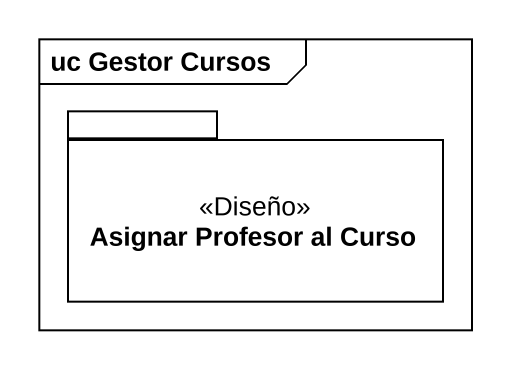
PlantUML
@startuml
mainframe uc Gestor Cursos
package "Asignar Profesor al Curso" as Asignar_Profesor_al_Curso <<Diseño>> {
}
@enduml
